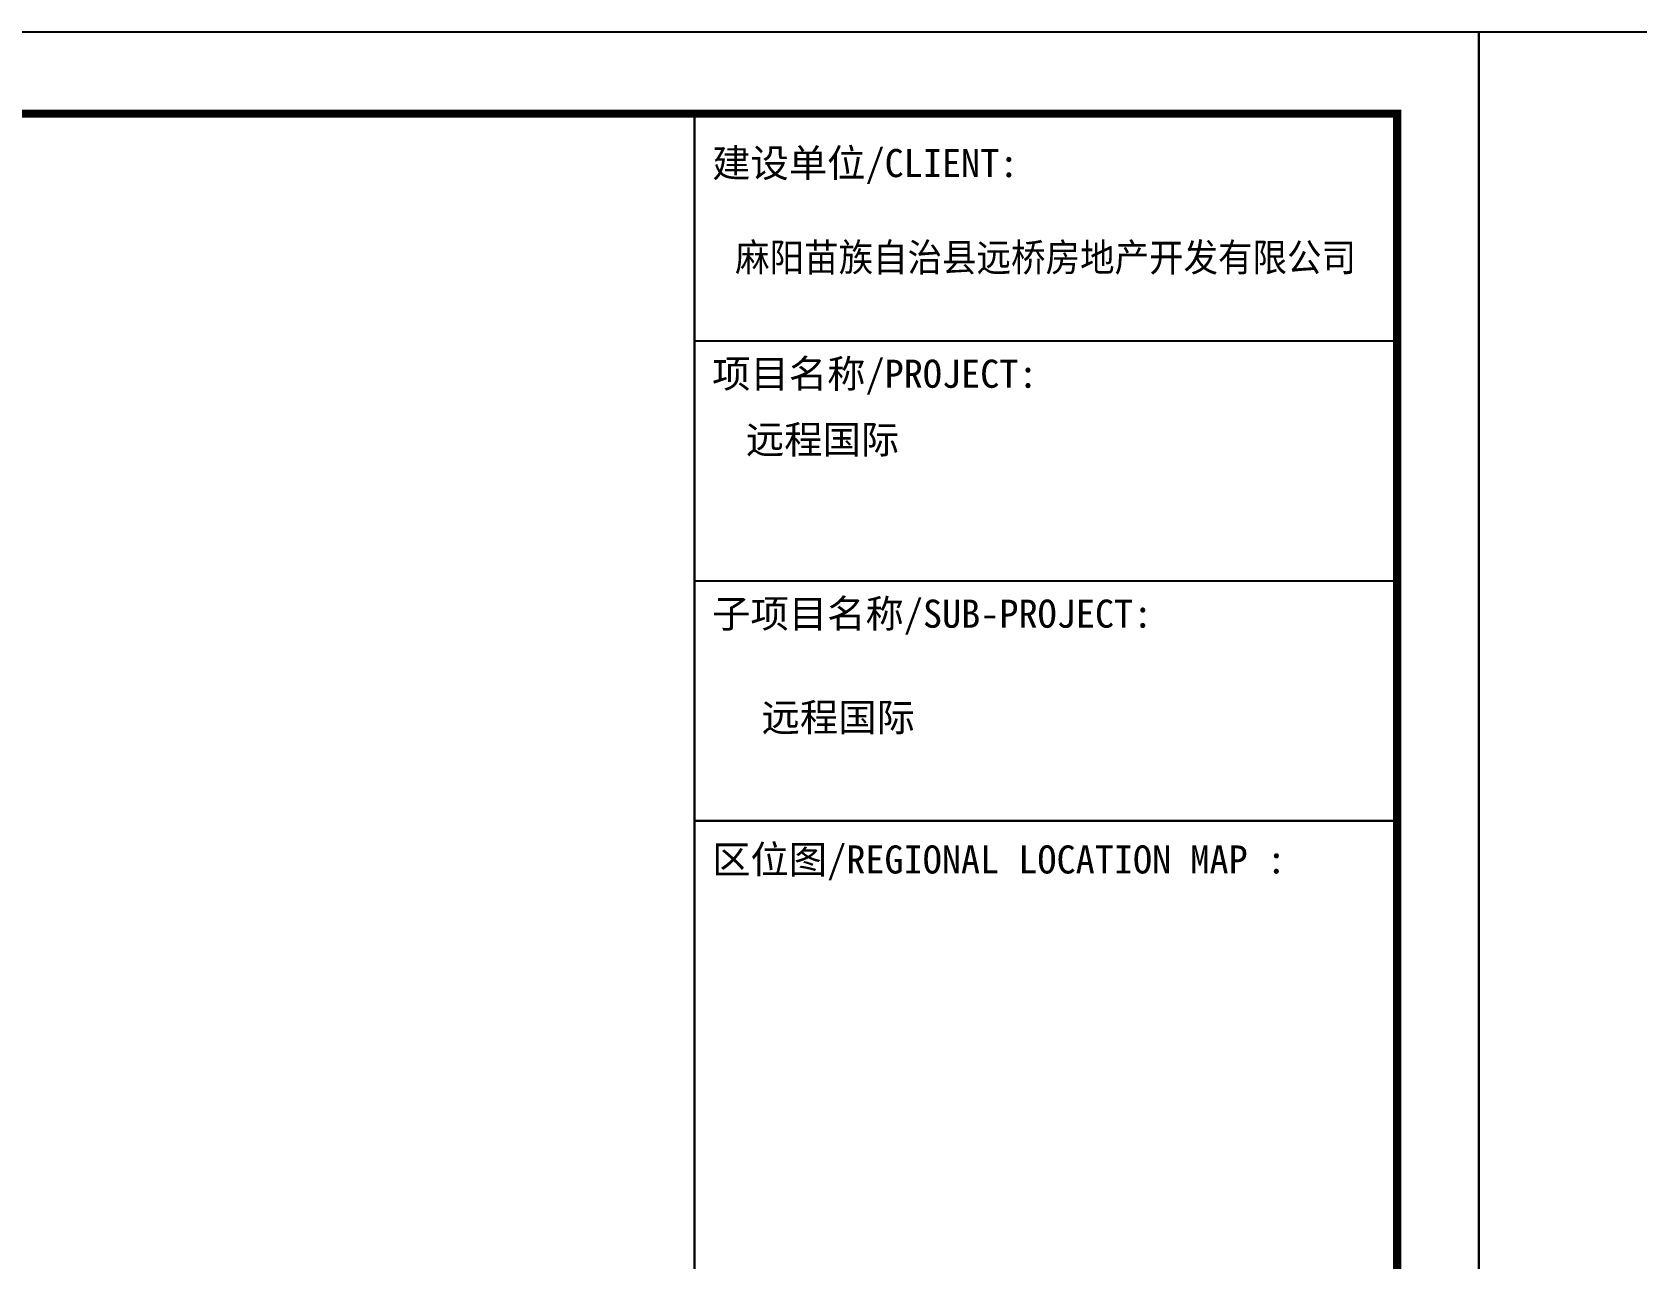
# Model space of a CAD drawing. Extents: x -737978 to 768813, y -372247 to 1140308.
# Drawn here: x -111338 to -91689, y -224236 to -209210 of the extents above; entities that cross this region are included whole.
import ezdxf

# ---------------------------------------------------------------- set-up
doc = ezdxf.new("R2010")
doc.units = 0
doc.header["$LTSCALE"] = 10
doc.header["$MEASUREMENT"] = 0
doc.layers.get('0').update_dxf_attribs({"linetype": 'CONTINUOUS'})
doc.layers.add('PUB_TITLE', color=4, linetype='CONTINUOUS')
doc.styles.add('-宋体', font='', dxfattribs={"width": 0.8})
doc.styles.get('-宋体').set_extended_font_data('SimSun')

# ---------------------------------------------------------------- blocks, each defined once
blk = doc.blocks.new('TQ1')
at = {"layer": 'PUB_TITLE'}
for p, q in [((-49855, -380355), (-43855, -380355)), ((-49855, -382405), (-43855, -382405))]:
    blk.add_line(p, q, dxfattribs=at)
at = {"layer": 'PUB_TITLE', "const_width": 20}
for points in [[(-49855, -378414), (-49855, -418455)], [(-49855, -384455), (-43855, -384455)]]:
    blk.add_lwpolyline(points, dxfattribs=at)
at = {"layer": 'PUB_TITLE', "style": '-宋体'}
for s, p in [('建设单位/CLIENT:', (-49705, -378955)), ('项目名称/PROJECT:', (-49705, -380755)), ('远程国际', (-49417, -381317)), ('子项目名称/SUB-PROJECT:', (-49705, -382805)), ('远程国际', (-49283, -383691)), ('区位图/REGIONAL LOCATION MAP :', (-49705, -384905))]:
    blk.add_text(s, height=240, dxfattribs=at).set_placement(p)
at = {"layer": 'PUB_TITLE', "style": '-宋体', "width": 0.9}
blk.add_text('麻阳苗族自治县远桥房地产开发有限公司', height=240, dxfattribs=at).set_placement((-49509, -379761))

msp = doc.modelspace()

# ---------------------------------------------------------------- linework, layer by layer
at = {"layer": 'PUB_TITLE', "color": 6}
msp.add_lwpolyline([(-219725.1, -268609.7), (-93625.1, -268609.7), (-93625.1, -209209.7), (-219725.1, -209209.7)], close=True, dxfattribs=at)
at = {"layer": 'PUB_TITLE'}
msp.add_lwpolyline([(-93625.1, -268609.7), (53474.9, -268609.7), (53474.9, -209209.7), (-93625.1, -209209.7)], close=True, dxfattribs=at)
at = {"layer": 'PUB_TITLE', "color": 6, "const_width": 100}
msp.add_lwpolyline([(-217225.1, -267609.7), (-94625.1, -267609.7), (-94625.1, -210209.7), (-217225.1, -210209.7)], close=True, dxfattribs=at)

# ---------------------------------------------------------------- block references
at = {"xscale": 1.433507481003284, "yscale": 1.433507481003284, "zscale": 1.433507481003284}
msp.add_blockref('TQ1', (-31759, 332248.9), dxfattribs=at)

doc.saveas('drawing.dxf')
